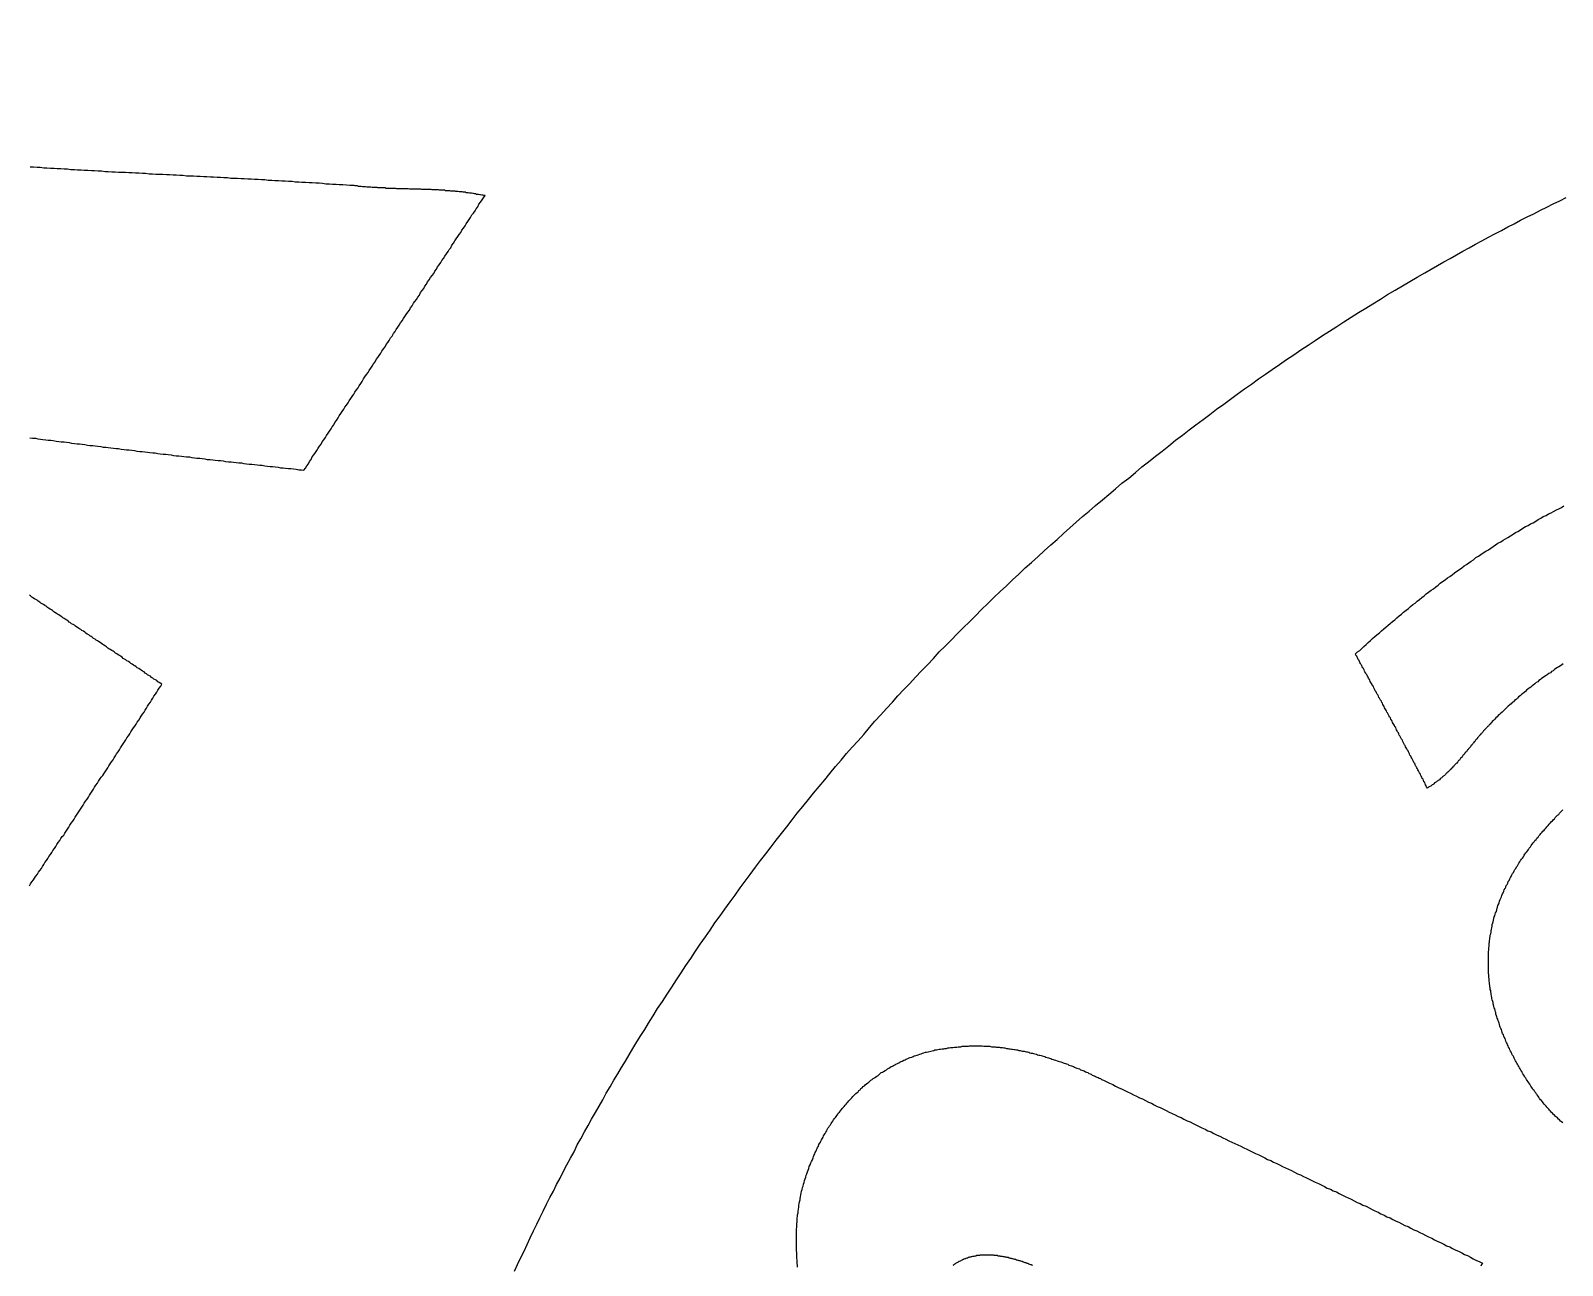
# Model space of a CAD drawing. Extents: x 0 to 712, y 0 to 505.
# Drawn here: x 165.44 to 182.21, y 450.17 to 463.68 of the extents above; entities that cross this region are included whole.
import ezdxf

# ---------------------------------------------------------------- set-up
doc = ezdxf.new("R2010")
doc.units = 0
doc.layers.add('GRAVIRANJE', color=3, linetype='CONTINUOUS')
doc.layers.add('IZREZ', color=7, linetype='CONTINUOUS')

msp = doc.modelspace()

# ---------------------------------------------------------------- linework, layer by layer
at = {"layer": 'GRAVIRANJE'}
for points in [[(165.427, 459.225), (165.458, 459.221), (165.488, 459.221), (165.515, 459.216), (165.545, 459.212), (165.571, 459.208), (165.602, 459.203), (165.628, 459.199), (165.658, 459.199), (165.684, 459.195), (165.715, 459.19), (165.745, 459.186), (165.772, 459.182), (165.802, 459.182), (165.828, 459.177), (165.859, 459.173), (165.885, 459.169), (165.915, 459.164), (165.946, 459.16), (165.972, 459.16), (166.002, 459.155), (166.029, 459.151), (166.059, 459.147), (166.085, 459.142), (166.116, 459.142), (166.142, 459.138), (166.172, 459.134), (166.203, 459.129), (166.229, 459.125), (166.259, 459.125), (166.286, 459.121), (166.316, 459.116), (166.342, 459.112), (166.373, 459.108), (166.399, 459.108), (166.429, 459.103), (166.46, 459.099), (166.486, 459.095), (166.516, 459.095), (166.543, 459.09), (166.573, 459.086), (166.599, 459.081), (166.63, 459.077), (166.656, 459.077), (166.686, 459.073), (166.717, 459.068), (166.743, 459.064), (166.773, 459.06), (166.8, 459.06), (166.83, 459.055), (166.856, 459.051), (166.887, 459.047), (166.917, 459.047), (166.943, 459.042), (166.974, 459.038), (167, 459.034), (167.03, 459.029), (167.057, 459.029), (167.087, 459.025), (167.113, 459.02), (167.144, 459.016), (167.174, 459.016), (167.2, 459.012), (167.231, 459.007), (167.257, 459.003), (167.287, 459.003), (167.314, 458.999), (167.344, 458.994), (167.37, 458.99), (167.401, 458.99), (167.431, 458.986), (167.457, 458.981), (167.488, 458.977), (167.514, 458.977), (167.544, 458.973), (167.571, 458.968), (167.601, 458.964), (167.632, 458.964), (167.658, 458.959), (167.688, 458.955), (167.714, 458.951), (167.745, 458.951), (167.771, 458.946), (167.801, 458.942), (167.828, 458.938), (167.858, 458.938), (167.889, 458.933), (167.915, 458.929), (167.945, 458.925), (167.971, 458.925), (168.002, 458.92), (168.028, 458.916), (168.058, 458.912), (168.085, 458.912), (168.115, 458.907), (168.146, 458.903), (168.172, 458.898), (168.202, 458.898), (168.228, 458.894), (168.259, 458.89), (168.285, 458.89), (168.315, 458.885), (168.342, 458.881), (168.372, 458.877), (168.403, 458.877), (168.429, 458.872), (168.446, 458.894), (168.459, 458.92), (168.477, 458.942), (168.49, 458.968), (168.507, 458.99), (168.52, 459.016), (168.538, 459.038), (168.555, 459.064), (168.568, 459.086), (168.586, 459.112), (168.599, 459.134), (168.616, 459.155), (168.629, 459.182), (168.646, 459.203), (168.664, 459.23), (168.677, 459.251), (168.694, 459.277), (168.707, 459.299), (168.725, 459.325), (168.738, 459.347), (168.755, 459.369), (168.768, 459.395), (168.786, 459.417), (168.803, 459.443), (168.816, 459.465), (168.834, 459.491), (168.847, 459.513), (168.864, 459.539), (168.877, 459.561), (168.895, 459.582), (168.912, 459.609), (168.925, 459.63), (168.943, 459.656), (168.956, 459.678), (168.973, 459.704), (168.986, 459.726), (169.004, 459.752), (169.021, 459.774), (169.034, 459.796), (169.052, 459.822), (169.065, 459.844), (169.082, 459.87), (169.095, 459.892), (169.113, 459.918), (169.13, 459.94), (169.143, 459.961), (169.161, 459.987), (169.174, 460.009), (169.191, 460.035), (169.208, 460.057), (169.221, 460.083), (169.239, 460.105), (169.252, 460.127), (169.269, 460.153), (169.282, 460.175), (169.3, 460.201), (169.317, 460.223), (169.33, 460.249), (169.348, 460.271), (169.361, 460.292), (169.378, 460.319), (169.396, 460.34), (169.409, 460.366), (169.426, 460.388), (169.439, 460.41), (169.457, 460.436), (169.47, 460.458), (169.487, 460.484), (169.505, 460.506), (169.518, 460.532), (169.535, 460.554), (169.548, 460.576), (169.566, 460.602), (169.583, 460.623), (169.596, 460.65), (169.614, 460.671), (169.627, 460.698), (169.644, 460.719), (169.661, 460.741), (169.675, 460.767), (169.692, 460.789), (169.705, 460.815), (169.722, 460.837), (169.74, 460.859), (169.753, 460.885), (169.77, 460.907), (169.783, 460.933), (169.801, 460.955), (169.814, 460.981), (169.831, 461.002), (169.849, 461.024), (169.862, 461.05), (169.879, 461.072), (169.892, 461.098), (169.91, 461.12), (169.927, 461.146), (169.94, 461.168), (169.958, 461.19), (169.971, 461.216), (169.988, 461.238), (170.006, 461.264), (170.019, 461.286), (170.036, 461.307), (170.049, 461.333), (170.067, 461.355), (170.08, 461.381), (170.097, 461.403), (170.114, 461.429), (170.128, 461.451), (170.145, 461.473), (170.158, 461.499), (170.175, 461.521), (170.193, 461.547), (170.206, 461.569), (170.223, 461.595), (170.236, 461.617), (170.254, 461.638), (170.267, 461.665), (170.284, 461.686), (170.302, 461.712), (170.315, 461.734), (170.332, 461.756), (170.345, 461.782), (170.363, 461.804), (170.38, 461.83), (170.393, 461.852), (170.411, 461.878), (170.398, 461.878), (170.389, 461.882), (170.376, 461.882), (170.363, 461.887), (170.354, 461.887), (170.341, 461.891), (170.332, 461.891), (170.319, 461.891), (170.306, 461.895), (170.297, 461.895), (170.284, 461.9), (170.276, 461.9), (170.263, 461.904), (170.254, 461.904), (170.241, 461.904), (170.228, 461.908), (170.219, 461.908), (170.206, 461.908), (170.197, 461.913), (170.184, 461.913), (170.171, 461.913), (170.162, 461.917), (170.149, 461.917), (170.141, 461.917), (170.128, 461.917), (170.114, 461.922), (170.106, 461.922), (170.093, 461.922), (170.084, 461.926), (170.071, 461.926), (170.058, 461.926), (170.049, 461.926), (170.036, 461.926), (170.027, 461.93), (170.014, 461.93), (170.001, 461.93), (169.992, 461.93), (169.979, 461.93), (169.971, 461.935), (169.958, 461.935), (169.945, 461.935), (169.936, 461.935), (169.923, 461.935), (169.914, 461.935), (169.901, 461.939), (169.888, 461.939), (169.879, 461.939), (169.866, 461.939), (169.857, 461.939), (169.844, 461.939), (169.831, 461.939), (169.823, 461.943), (169.81, 461.943), (169.801, 461.943), (169.788, 461.943), (169.775, 461.943), (169.766, 461.943), (169.753, 461.943), (169.74, 461.943), (169.731, 461.943), (169.718, 461.943), (169.709, 461.948), (169.696, 461.948), (169.683, 461.948), (169.675, 461.948), (169.661, 461.948), (169.653, 461.948), (169.64, 461.948), (169.627, 461.948), (169.618, 461.948), (169.605, 461.948), (169.592, 461.948), (169.583, 461.948), (169.57, 461.952), (169.561, 461.952), (169.548, 461.952), (169.535, 461.952), (169.526, 461.952), (169.513, 461.952), (169.505, 461.952), (169.492, 461.952), (169.478, 461.952), (169.47, 461.952), (169.457, 461.952), (169.444, 461.952), (169.435, 461.956), (169.422, 461.956), (169.413, 461.956), (169.4, 461.956), (169.387, 461.956), (169.378, 461.956), (169.365, 461.956), (169.352, 461.956), (169.343, 461.956), (169.33, 461.956), (169.322, 461.961), (169.309, 461.961), (169.296, 461.961), (169.287, 461.961), (169.274, 461.961), (169.265, 461.961), (169.252, 461.961), (169.239, 461.961), (169.23, 461.965), (169.217, 461.965), (169.204, 461.965), (169.195, 461.965), (169.182, 461.965), (169.174, 461.965), (169.161, 461.969), (169.147, 461.969), (169.139, 461.969), (169.126, 461.969), (169.117, 461.969), (169.104, 461.974), (169.091, 461.974), (169.082, 461.974), (169.069, 461.974), (169.056, 461.978), (169.047, 461.978), (169.034, 461.978), (169.025, 461.978), (169.012, 461.983), (168.999, 461.983), (168.991, 461.983), (168.978, 461.987), (168.969, 461.987), (168.93, 461.987), (168.895, 461.991), (168.856, 461.996), (168.816, 461.996), (168.782, 462), (168.742, 462), (168.707, 462.004), (168.668, 462.004), (168.633, 462.009), (168.594, 462.013), (168.559, 462.013), (168.52, 462.017), (168.485, 462.017), (168.446, 462.022), (168.407, 462.022), (168.372, 462.026), (168.333, 462.026), (168.298, 462.03), (168.259, 462.03), (168.224, 462.035), (168.185, 462.035), (168.15, 462.039), (168.111, 462.039), (168.076, 462.044), (168.037, 462.044), (168.002, 462.048), (167.963, 462.048), (167.923, 462.052), (167.889, 462.052), (167.849, 462.057), (167.814, 462.057), (167.775, 462.061), (167.74, 462.061), (167.701, 462.065), (167.666, 462.065), (167.627, 462.065), (167.592, 462.07), (167.553, 462.07), (167.514, 462.074), (167.479, 462.074), (167.44, 462.078), (167.405, 462.078), (167.366, 462.083), (167.331, 462.083), (167.292, 462.087), (167.257, 462.087), (167.218, 462.091), (167.179, 462.091), (167.144, 462.091), (167.104, 462.096), (167.07, 462.096), (167.03, 462.1), (166.996, 462.1), (166.956, 462.105), (166.922, 462.105), (166.882, 462.109), (166.847, 462.109), (166.808, 462.109), (166.769, 462.113), (166.734, 462.113), (166.695, 462.118), (166.66, 462.118), (166.621, 462.122), (166.586, 462.122), (166.547, 462.126), (166.512, 462.126), (166.473, 462.131), (166.438, 462.131), (166.399, 462.131), (166.36, 462.135), (166.325, 462.135), (166.286, 462.139), (166.251, 462.139), (166.211, 462.144), (166.177, 462.144), (166.137, 462.148), (166.103, 462.148), (166.063, 462.152), (166.024, 462.152), (165.989, 462.157), (165.95, 462.157), (165.915, 462.161), (165.876, 462.161), (165.841, 462.165), (165.802, 462.165), (165.767, 462.17), (165.728, 462.17), (165.693, 462.174), (165.654, 462.174), (165.615, 462.179), (165.58, 462.179), (165.541, 462.183), (165.506, 462.183), (165.467, 462.187), (165.432, 462.187)], [(170.733, 450.104), (170.768, 450.178), (170.803, 450.252), (170.838, 450.322), (170.872, 450.396), (170.907, 450.47), (170.942, 450.544), (170.977, 450.618), (171.012, 450.687), (171.047, 450.761), (171.086, 450.836), (171.121, 450.91), (171.16, 450.979), (171.195, 451.053), (171.234, 451.123), (171.269, 451.197), (171.308, 451.267), (171.347, 451.341), (171.386, 451.411), (171.421, 451.485), (171.46, 451.554), (171.5, 451.628), (171.539, 451.698), (171.578, 451.768), (171.622, 451.842), (171.661, 451.911), (171.7, 451.981), (171.739, 452.051), (171.783, 452.121), (171.822, 452.195), (171.866, 452.264), (171.905, 452.334), (171.948, 452.404), (171.988, 452.473), (172.031, 452.543), (172.075, 452.613), (172.118, 452.682), (172.162, 452.748), (172.201, 452.818), (172.253, 452.9), (172.301, 452.979), (172.353, 453.057), (172.406, 453.136), (172.458, 453.214), (172.506, 453.292), (172.558, 453.371), (172.61, 453.449), (172.663, 453.528), (172.715, 453.606), (172.767, 453.684), (172.824, 453.763), (172.876, 453.837), (172.928, 453.915), (172.985, 453.994), (173.037, 454.068), (173.094, 454.146), (173.151, 454.22), (173.203, 454.299), (173.259, 454.373), (173.316, 454.447), (173.373, 454.525), (173.429, 454.599), (173.486, 454.673), (173.543, 454.747), (173.599, 454.821), (173.656, 454.895), (173.717, 454.969), (173.774, 455.043), (173.83, 455.117), (173.891, 455.192), (173.952, 455.266), (174.009, 455.335), (174.07, 455.409), (174.131, 455.483), (174.187, 455.553), (174.248, 455.627), (174.309, 455.697), (174.37, 455.771), (174.431, 455.841), (174.497, 455.91), (174.558, 455.98), (174.619, 456.054), (174.68, 456.124), (174.745, 456.193), (174.806, 456.263), (174.871, 456.333), (174.932, 456.403), (174.998, 456.472), (175.063, 456.538), (175.124, 456.607), (175.189, 456.677), (175.255, 456.742), (175.32, 456.812), (175.385, 456.882), (175.451, 456.947), (175.516, 457.012), (175.581, 457.082), (175.647, 457.147), (175.716, 457.213), (175.782, 457.278), (175.847, 457.348), (175.917, 457.413), (175.982, 457.478), (176.052, 457.544), (176.121, 457.605), (176.187, 457.67), (176.256, 457.735), (176.326, 457.801), (176.396, 457.862), (176.466, 457.927), (176.535, 457.988), (176.605, 458.053), (176.675, 458.114), (176.744, 458.18), (176.814, 458.241), (176.884, 458.302), (176.953, 458.363), (177.027, 458.424), (177.097, 458.485), (177.171, 458.546), (177.241, 458.607), (177.315, 458.668), (177.385, 458.729), (177.459, 458.785), (177.533, 458.846), (177.602, 458.907), (177.676, 458.964), (177.751, 459.025), (177.825, 459.081), (177.899, 459.138), (177.973, 459.199), (178.047, 459.256), (178.121, 459.312), (178.195, 459.369), (178.273, 459.426), (178.347, 459.482), (178.421, 459.539), (178.5, 459.595), (178.574, 459.648), (178.648, 459.704), (178.726, 459.761), (178.805, 459.813), (178.879, 459.87), (178.957, 459.922), (179.031, 459.974), (179.11, 460.027), (179.188, 460.083), (179.266, 460.136), (179.345, 460.188), (179.423, 460.24), (179.502, 460.292), (179.58, 460.345), (179.658, 460.393), (179.737, 460.445), (179.815, 460.497), (179.894, 460.545), (179.976, 460.597), (180.055, 460.645), (180.133, 460.693), (180.216, 460.745), (180.294, 460.793), (180.377, 460.841), (180.456, 460.889), (180.538, 460.937), (180.617, 460.985), (180.7, 461.033), (180.769, 461.072), (180.839, 461.111), (180.909, 461.151), (180.978, 461.19), (181.048, 461.229), (181.118, 461.268), (181.187, 461.307), (181.257, 461.347), (181.327, 461.381), (181.397, 461.421), (181.466, 461.46), (181.54, 461.495), (181.61, 461.534), (181.68, 461.569), (181.749, 461.608), (181.823, 461.643), (181.893, 461.678), (181.967, 461.717), (182.037, 461.752), (182.107, 461.787), (182.181, 461.821), (182.25, 461.856)], [(182.215, 456.751), (182.202, 456.742), (182.185, 456.729), (182.168, 456.72), (182.154, 456.712), (182.137, 456.699), (182.12, 456.69), (182.107, 456.677), (182.089, 456.668), (182.076, 456.655), (182.059, 456.646), (182.041, 456.633), (182.028, 456.625), (182.011, 456.612), (181.998, 456.603), (181.98, 456.59), (181.967, 456.581), (181.95, 456.568), (181.937, 456.555), (181.919, 456.546), (181.906, 456.533), (181.889, 456.52), (181.876, 456.511), (181.863, 456.498), (181.845, 456.485), (181.832, 456.477), (181.815, 456.463), (181.802, 456.45), (181.789, 456.437), (181.771, 456.424), (181.758, 456.416), (181.745, 456.403), (181.728, 456.389), (181.714, 456.376), (181.701, 456.363), (181.684, 456.35), (181.671, 456.337), (181.658, 456.328), (181.645, 456.315), (181.632, 456.302), (181.614, 456.289), (181.601, 456.276), (181.588, 456.263), (181.575, 456.25), (181.562, 456.237), (181.549, 456.224), (181.532, 456.211), (181.518, 456.198), (181.505, 456.185), (181.492, 456.172), (181.479, 456.159), (181.466, 456.145), (181.453, 456.132), (181.44, 456.119), (181.436, 456.111), (181.427, 456.106), (181.423, 456.102), (181.418, 456.093), (181.41, 456.089), (181.405, 456.085), (181.401, 456.076), (181.397, 456.071), (181.388, 456.067), (181.383, 456.058), (181.379, 456.054), (181.375, 456.05), (181.366, 456.041), (181.362, 456.037), (181.357, 456.032), (181.353, 456.024), (181.344, 456.019), (181.34, 456.01), (181.336, 456.006), (181.331, 456.002), (181.327, 455.993), (181.318, 455.989), (181.314, 455.984), (181.309, 455.976), (181.305, 455.971), (181.296, 455.963), (181.292, 455.958), (181.288, 455.954), (181.283, 455.945), (181.279, 455.941), (181.275, 455.932), (181.266, 455.928), (181.261, 455.919), (181.257, 455.915), (181.253, 455.91), (181.248, 455.902), (181.24, 455.897), (181.235, 455.888), (181.231, 455.884), (181.227, 455.875), (181.222, 455.871), (181.218, 455.867), (181.209, 455.858), (181.205, 455.854), (181.2, 455.845), (181.196, 455.841), (181.192, 455.832), (181.187, 455.828), (181.179, 455.823), (181.174, 455.814), (181.17, 455.81), (181.166, 455.801), (181.161, 455.797), (181.157, 455.788), (181.148, 455.784), (181.144, 455.78), (181.14, 455.771), (181.135, 455.767), (181.131, 455.758), (181.122, 455.753), (181.118, 455.749), (181.113, 455.74), (181.109, 455.736), (181.105, 455.727), (181.096, 455.723), (181.092, 455.719), (181.087, 455.71), (181.083, 455.706), (181.079, 455.697), (181.07, 455.692), (181.065, 455.688), (181.061, 455.679), (181.057, 455.675), (181.052, 455.666), (181.044, 455.662), (181.039, 455.658), (181.035, 455.649), (181.031, 455.645), (181.022, 455.64), (181.018, 455.631), (181.013, 455.627), (181.009, 455.623), (181, 455.614), (180.996, 455.61), (180.991, 455.605), (180.987, 455.597), (180.978, 455.592), (180.974, 455.588), (180.97, 455.584), (180.961, 455.575), (180.957, 455.571), (180.952, 455.566), (180.943, 455.557), (180.939, 455.553), (180.935, 455.549), (180.926, 455.544), (180.922, 455.536), (180.917, 455.531), (180.909, 455.527), (180.904, 455.523), (180.9, 455.518), (180.891, 455.51), (180.887, 455.505), (180.878, 455.501), (180.874, 455.496), (180.869, 455.492), (180.861, 455.483), (180.856, 455.479), (180.848, 455.475), (180.843, 455.47), (180.835, 455.466), (180.83, 455.462), (180.822, 455.457), (180.817, 455.453), (180.808, 455.449), (180.804, 455.44), (180.795, 455.435), (180.791, 455.431), (180.782, 455.427), (180.778, 455.422), (180.769, 455.418), (180.765, 455.414), (180.756, 455.409), (180.747, 455.405), (180.743, 455.401), (180.734, 455.396), (180.73, 455.392), (180.721, 455.405), (180.717, 455.418), (180.708, 455.427), (180.704, 455.44), (180.7, 455.453), (180.691, 455.462), (180.686, 455.475), (180.682, 455.488), (180.673, 455.496), (180.669, 455.51), (180.66, 455.523), (180.656, 455.531), (180.652, 455.544), (180.643, 455.557), (180.639, 455.566), (180.63, 455.579), (180.625, 455.592), (180.621, 455.601), (180.612, 455.614), (180.608, 455.627), (180.599, 455.636), (180.595, 455.649), (180.591, 455.662), (180.582, 455.671), (180.578, 455.684), (180.569, 455.697), (180.565, 455.706), (180.56, 455.719), (180.551, 455.732), (180.547, 455.74), (180.538, 455.753), (180.534, 455.767), (180.53, 455.775), (180.521, 455.788), (180.517, 455.801), (180.508, 455.81), (180.504, 455.823), (180.495, 455.832), (180.49, 455.845), (180.486, 455.858), (180.477, 455.867), (180.473, 455.88), (180.464, 455.893), (180.46, 455.902), (180.456, 455.915), (180.447, 455.928), (180.443, 455.936), (180.434, 455.949), (180.429, 455.963), (180.421, 455.971), (180.416, 455.984), (180.412, 455.997), (180.403, 456.006), (180.399, 456.019), (180.39, 456.028), (180.386, 456.041), (180.382, 456.054), (180.373, 456.063), (180.368, 456.076), (180.36, 456.089), (180.355, 456.098), (180.347, 456.111), (180.342, 456.124), (180.338, 456.132), (180.329, 456.145), (180.325, 456.159), (180.316, 456.167), (180.312, 456.18), (180.303, 456.193), (180.299, 456.202), (180.294, 456.215), (180.286, 456.224), (180.281, 456.237), (180.273, 456.25), (180.268, 456.259), (180.26, 456.272), (180.255, 456.285), (180.247, 456.294), (180.242, 456.307), (180.238, 456.32), (180.229, 456.328), (180.225, 456.342), (180.216, 456.355), (180.212, 456.363), (180.203, 456.376), (180.199, 456.385), (180.194, 456.398), (180.186, 456.411), (180.181, 456.42), (180.172, 456.433), (180.168, 456.446), (180.159, 456.455), (180.155, 456.468), (180.146, 456.481), (180.142, 456.49), (180.138, 456.503), (180.129, 456.511), (180.125, 456.524), (180.116, 456.538), (180.111, 456.546), (180.103, 456.559), (180.098, 456.572), (180.094, 456.581), (180.085, 456.594), (180.081, 456.607), (180.072, 456.616), (180.068, 456.629), (180.059, 456.638), (180.055, 456.651), (180.046, 456.664), (180.042, 456.673), (180.037, 456.686), (180.029, 456.699), (180.024, 456.707), (180.016, 456.72), (180.011, 456.734), (180.003, 456.742), (179.998, 456.755), (179.99, 456.768), (179.985, 456.777), (179.981, 456.79), (179.972, 456.799), (179.968, 456.812), (179.959, 456.825), (179.955, 456.834), (179.946, 456.847), (179.942, 456.86), (179.963, 456.882), (179.99, 456.899), (180.011, 456.921), (180.033, 456.943), (180.059, 456.964), (180.081, 456.986), (180.107, 457.008), (180.129, 457.03), (180.155, 457.052), (180.177, 457.069), (180.203, 457.091), (180.225, 457.113), (180.251, 457.134), (180.273, 457.152), (180.299, 457.174), (180.321, 457.195), (180.347, 457.217), (180.373, 457.234), (180.395, 457.256), (180.421, 457.278), (180.447, 457.295), (180.469, 457.317), (180.495, 457.339), (180.521, 457.356), (180.543, 457.378), (180.569, 457.4), (180.595, 457.417), (180.617, 457.439), (180.643, 457.457), (180.669, 457.478), (180.695, 457.496), (180.717, 457.518), (180.743, 457.535), (180.769, 457.557), (180.795, 457.574), (180.822, 457.596), (180.848, 457.613), (180.869, 457.635), (180.896, 457.653), (180.922, 457.67), (180.948, 457.692), (180.974, 457.709), (181, 457.727), (181.026, 457.749), (181.052, 457.766), (181.079, 457.783), (181.105, 457.801), (181.131, 457.823), (181.157, 457.84), (181.183, 457.857), (181.209, 457.875), (181.235, 457.892), (181.261, 457.914), (181.288, 457.931), (181.314, 457.949), (181.34, 457.966), (181.37, 457.984), (181.397, 458.001), (181.423, 458.019), (181.449, 458.036), (181.475, 458.053), (181.501, 458.071), (181.532, 458.088), (181.558, 458.106), (181.584, 458.119), (181.61, 458.136), (181.64, 458.154), (181.667, 458.171), (181.693, 458.188), (181.719, 458.202), (181.749, 458.219), (181.775, 458.236), (181.802, 458.254), (181.832, 458.267), (181.858, 458.284), (181.889, 458.297), (181.915, 458.315), (181.941, 458.332), (181.971, 458.345), (181.998, 458.363), (182.028, 458.376), (182.054, 458.393), (182.085, 458.406), (182.111, 458.419), (182.141, 458.437), (182.168, 458.45), (182.198, 458.463), (182.224, 458.48)], [(165.423, 454.32), (165.436, 454.342), (165.449, 454.364), (165.467, 454.386), (165.48, 454.407), (165.493, 454.429), (165.51, 454.451), (165.523, 454.473), (165.536, 454.49), (165.554, 454.512), (165.567, 454.534), (165.58, 454.556), (165.593, 454.577), (165.61, 454.599), (165.623, 454.621), (165.636, 454.643), (165.654, 454.664), (165.667, 454.686), (165.68, 454.708), (165.697, 454.73), (165.711, 454.752), (165.724, 454.773), (165.737, 454.795), (165.754, 454.817), (165.767, 454.839), (165.78, 454.86), (165.798, 454.878), (165.811, 454.9), (165.824, 454.921), (165.841, 454.943), (165.854, 454.965), (165.867, 454.987), (165.88, 455.009), (165.898, 455.03), (165.911, 455.052), (165.924, 455.074), (165.937, 455.096), (165.954, 455.117), (165.968, 455.139), (165.981, 455.161), (165.998, 455.183), (166.011, 455.205), (166.024, 455.226), (166.037, 455.248), (166.055, 455.27), (166.068, 455.292), (166.081, 455.314), (166.094, 455.335), (166.111, 455.357), (166.124, 455.379), (166.137, 455.401), (166.151, 455.422), (166.168, 455.444), (166.181, 455.466), (166.194, 455.488), (166.207, 455.51), (166.225, 455.531), (166.238, 455.549), (166.251, 455.571), (166.268, 455.592), (166.281, 455.614), (166.294, 455.636), (166.307, 455.658), (166.32, 455.679), (166.338, 455.701), (166.351, 455.723), (166.364, 455.745), (166.377, 455.767), (166.394, 455.788), (166.408, 455.81), (166.421, 455.832), (166.434, 455.854), (166.451, 455.875), (166.464, 455.897), (166.477, 455.919), (166.49, 455.941), (166.508, 455.963), (166.521, 455.984), (166.534, 456.006), (166.547, 456.028), (166.564, 456.05), (166.577, 456.071), (166.59, 456.093), (166.604, 456.115), (166.621, 456.137), (166.634, 456.159), (166.647, 456.18), (166.66, 456.202), (166.678, 456.224), (166.691, 456.246), (166.704, 456.267), (166.717, 456.289), (166.73, 456.311), (166.747, 456.333), (166.76, 456.355), (166.773, 456.376), (166.786, 456.398), (166.804, 456.42), (166.817, 456.442), (166.83, 456.463), (166.843, 456.485), (166.861, 456.507), (166.874, 456.529), (166.861, 456.538), (166.843, 456.546), (166.83, 456.555), (166.817, 456.568), (166.804, 456.577), (166.786, 456.585), (166.773, 456.594), (166.76, 456.603), (166.747, 456.616), (166.73, 456.625), (166.717, 456.633), (166.704, 456.642), (166.691, 456.651), (166.678, 456.664), (166.66, 456.673), (166.647, 456.681), (166.634, 456.69), (166.621, 456.699), (166.604, 456.707), (166.59, 456.72), (166.577, 456.729), (166.564, 456.738), (166.547, 456.747), (166.534, 456.755), (166.521, 456.768), (166.508, 456.777), (166.49, 456.786), (166.477, 456.795), (166.464, 456.803), (166.451, 456.812), (166.438, 456.825), (166.421, 456.834), (166.408, 456.842), (166.394, 456.851), (166.381, 456.86), (166.364, 456.869), (166.351, 456.882), (166.338, 456.89), (166.325, 456.899), (166.307, 456.908), (166.294, 456.917), (166.281, 456.925), (166.268, 456.938), (166.255, 456.947), (166.238, 456.956), (166.225, 456.964), (166.211, 456.973), (166.198, 456.986), (166.181, 456.995), (166.168, 457.004), (166.155, 457.012), (166.142, 457.021), (166.124, 457.03), (166.111, 457.043), (166.098, 457.052), (166.085, 457.06), (166.072, 457.069), (166.055, 457.078), (166.042, 457.086), (166.029, 457.099), (166.015, 457.108), (165.998, 457.117), (165.985, 457.126), (165.972, 457.134), (165.959, 457.143), (165.941, 457.152), (165.928, 457.165), (165.915, 457.174), (165.902, 457.182), (165.885, 457.191), (165.872, 457.2), (165.859, 457.208), (165.846, 457.221), (165.833, 457.23), (165.815, 457.239), (165.802, 457.248), (165.789, 457.256), (165.776, 457.265), (165.758, 457.278), (165.745, 457.287), (165.732, 457.295), (165.719, 457.304), (165.702, 457.313), (165.689, 457.322), (165.676, 457.335), (165.663, 457.343), (165.65, 457.352), (165.632, 457.361), (165.619, 457.37), (165.606, 457.383), (165.593, 457.391), (165.576, 457.4), (165.562, 457.409), (165.549, 457.417), (165.536, 457.426), (165.519, 457.439), (165.506, 457.448), (165.493, 457.457), (165.48, 457.465), (165.462, 457.474), (165.449, 457.483), (165.436, 457.496), (165.423, 457.505)], [(182.211, 451.729), (182.198, 451.737), (182.185, 451.746), (182.176, 451.759), (182.163, 451.768), (182.154, 451.781), (182.141, 451.789), (182.133, 451.798), (182.12, 451.811), (182.111, 451.82), (182.098, 451.833), (182.089, 451.842), (182.076, 451.855), (182.067, 451.868), (182.059, 451.877), (182.046, 451.89), (182.037, 451.898), (182.028, 451.911), (182.015, 451.925), (182.006, 451.933), (181.998, 451.946), (181.989, 451.959), (181.98, 451.972), (181.967, 451.981), (181.958, 451.994), (181.95, 452.007), (181.941, 452.02), (181.932, 452.033), (181.924, 452.042), (181.915, 452.055), (181.906, 452.068), (181.897, 452.081), (181.889, 452.09), (181.88, 452.103), (181.871, 452.116), (181.863, 452.129), (181.854, 452.142), (181.85, 452.151), (181.841, 452.164), (181.832, 452.177), (181.823, 452.19), (181.815, 452.203), (181.806, 452.216), (181.797, 452.229), (181.793, 452.238), (181.784, 452.251), (181.775, 452.264), (181.767, 452.277), (181.762, 452.29), (181.754, 452.304), (181.745, 452.317), (181.736, 452.33), (181.732, 452.343), (181.723, 452.356), (181.714, 452.369), (181.71, 452.382), (181.701, 452.395), (181.693, 452.408), (181.688, 452.421), (181.68, 452.434), (181.675, 452.447), (181.667, 452.46), (181.658, 452.473), (181.654, 452.486), (181.645, 452.5), (181.64, 452.513), (181.632, 452.526), (181.627, 452.543), (181.619, 452.556), (181.614, 452.569), (181.606, 452.582), (181.601, 452.595), (181.597, 452.608), (181.588, 452.621), (181.584, 452.635), (181.579, 452.652), (181.571, 452.665), (181.566, 452.678), (181.562, 452.691), (181.553, 452.704), (181.549, 452.717), (181.545, 452.735), (181.54, 452.748), (181.532, 452.761), (181.527, 452.774), (181.523, 452.787), (181.518, 452.804), (181.514, 452.818), (181.51, 452.831), (181.505, 452.844), (181.501, 452.861), (181.492, 452.874), (181.488, 452.887), (181.484, 452.9), (181.479, 452.918), (181.479, 452.931), (181.475, 452.944), (181.471, 452.957), (181.466, 452.974), (181.462, 452.987), (181.457, 453), (181.453, 453.018), (181.449, 453.031), (181.449, 453.044), (181.444, 453.057), (181.44, 453.075), (181.436, 453.088), (181.436, 453.101), (181.431, 453.118), (181.427, 453.131), (181.427, 453.144), (181.423, 453.162), (181.423, 453.175), (181.418, 453.188), (181.418, 453.205), (181.414, 453.218), (181.414, 453.231), (181.41, 453.249), (181.41, 453.262), (181.405, 453.279), (181.405, 453.292), (181.405, 453.305), (181.401, 453.323), (181.401, 453.336), (181.401, 453.349), (181.397, 453.366), (181.397, 453.379), (181.397, 453.397), (181.397, 453.41), (181.397, 453.423), (181.397, 453.44), (181.397, 453.453), (181.397, 453.471), (181.397, 453.484), (181.397, 453.497), (181.397, 453.514), (181.397, 453.528), (181.397, 453.545), (181.397, 453.558), (181.397, 453.571), (181.397, 453.589), (181.397, 453.602), (181.401, 453.619), (181.401, 453.632), (181.401, 453.645), (181.405, 453.663), (181.405, 453.676), (181.405, 453.693), (181.41, 453.706), (181.41, 453.724), (181.414, 453.737), (181.414, 453.75), (181.418, 453.767), (181.418, 453.78), (181.423, 453.798), (181.427, 453.815), (181.427, 453.828), (181.431, 453.846), (181.436, 453.863), (181.44, 453.88), (181.44, 453.898), (181.444, 453.915), (181.449, 453.928), (181.453, 453.946), (181.457, 453.963), (181.462, 453.981), (181.466, 453.994), (181.471, 454.011), (181.475, 454.028), (181.484, 454.042), (181.488, 454.059), (181.492, 454.076), (181.497, 454.089), (181.501, 454.107), (181.51, 454.124), (181.514, 454.137), (181.518, 454.155), (181.527, 454.172), (181.532, 454.185), (181.54, 454.203), (181.545, 454.216), (181.553, 454.233), (181.558, 454.246), (181.566, 454.264), (181.571, 454.277), (181.579, 454.294), (181.588, 454.307), (181.593, 454.325), (181.601, 454.338), (181.61, 454.351), (181.614, 454.368), (181.623, 454.381), (181.632, 454.399), (181.64, 454.412), (181.645, 454.425), (181.654, 454.442), (181.662, 454.455), (181.671, 454.468), (181.68, 454.486), (181.688, 454.499), (181.697, 454.512), (181.706, 454.529), (181.714, 454.542), (181.723, 454.556), (181.732, 454.569), (181.741, 454.586), (181.749, 454.599), (181.758, 454.612), (181.771, 454.625), (181.78, 454.638), (181.789, 454.656), (181.797, 454.669), (181.806, 454.682), (181.819, 454.695), (181.828, 454.708), (181.836, 454.721), (181.845, 454.734), (181.858, 454.747), (181.867, 454.765), (181.876, 454.778), (181.889, 454.791), (181.897, 454.804), (181.906, 454.817), (181.919, 454.83), (181.928, 454.843), (181.941, 454.856), (181.95, 454.869), (181.963, 454.882), (181.971, 454.895), (181.985, 454.908), (181.993, 454.921), (182.006, 454.93), (182.015, 454.943), (182.028, 454.956), (182.037, 454.969), (182.05, 454.982), (182.063, 454.996), (182.072, 455.009), (182.085, 455.022), (182.098, 455.035), (182.107, 455.043), (182.12, 455.056), (182.128, 455.07), (182.141, 455.083), (182.154, 455.096), (182.168, 455.104), (182.176, 455.117), (182.189, 455.131), (182.202, 455.144), (182.211, 455.152)], [(173.834, 450.147), (173.834, 450.169), (173.83, 450.186), (173.83, 450.208), (173.83, 450.226), (173.826, 450.247), (173.826, 450.269), (173.826, 450.287), (173.826, 450.308), (173.821, 450.326), (173.821, 450.348), (173.821, 450.365), (173.821, 450.387), (173.821, 450.409), (173.821, 450.426), (173.821, 450.448), (173.821, 450.465), (173.821, 450.487), (173.821, 450.504), (173.821, 450.526), (173.821, 450.548), (173.821, 450.565), (173.826, 450.587), (173.826, 450.605), (173.826, 450.626), (173.83, 450.644), (173.83, 450.666), (173.83, 450.683), (173.834, 450.705), (173.834, 450.722), (173.839, 450.744), (173.839, 450.761), (173.843, 450.783), (173.848, 450.805), (173.848, 450.822), (173.852, 450.844), (173.856, 450.862), (173.861, 450.883), (173.861, 450.901), (173.865, 450.918), (173.869, 450.94), (173.874, 450.958), (173.878, 450.979), (173.882, 450.997), (173.887, 451.018), (173.895, 451.036), (173.9, 451.058), (173.904, 451.075), (173.909, 451.097), (173.917, 451.114), (173.922, 451.132), (173.926, 451.154), (173.935, 451.171), (173.943, 451.193), (173.948, 451.21), (173.956, 451.228), (173.961, 451.249), (173.97, 451.267), (173.978, 451.289), (173.987, 451.306), (173.996, 451.323), (174.004, 451.345), (174.009, 451.358), (174.013, 451.371), (174.022, 451.389), (174.026, 451.402), (174.035, 451.415), (174.039, 451.432), (174.048, 451.445), (174.052, 451.458), (174.061, 451.472), (174.065, 451.489), (174.074, 451.502), (174.083, 451.515), (174.087, 451.528), (174.096, 451.541), (174.105, 451.559), (174.113, 451.572), (174.118, 451.585), (174.126, 451.598), (174.135, 451.611), (174.144, 451.624), (174.152, 451.641), (174.157, 451.654), (174.166, 451.668), (174.174, 451.681), (174.183, 451.694), (174.192, 451.707), (174.2, 451.72), (174.209, 451.733), (174.218, 451.746), (174.227, 451.759), (174.235, 451.772), (174.248, 451.785), (174.257, 451.798), (174.266, 451.811), (174.274, 451.824), (174.283, 451.837), (174.292, 451.846), (174.305, 451.859), (174.314, 451.872), (174.322, 451.885), (174.335, 451.898), (174.344, 451.907), (174.353, 451.92), (174.366, 451.933), (174.375, 451.946), (174.383, 451.955), (174.396, 451.968), (174.405, 451.981), (174.418, 451.99), (174.427, 452.003), (174.44, 452.016), (174.449, 452.025), (174.462, 452.038), (174.47, 452.047), (174.484, 452.06), (174.497, 452.068), (174.505, 452.081), (174.518, 452.09), (174.527, 452.103), (174.54, 452.112), (174.553, 452.125), (174.566, 452.134), (174.575, 452.142), (174.588, 452.155), (174.601, 452.164), (174.614, 452.173), (174.623, 452.182), (174.636, 452.195), (174.649, 452.203), (174.662, 452.212), (174.675, 452.221), (174.688, 452.229), (174.701, 452.238), (174.714, 452.247), (174.727, 452.256), (174.736, 452.269), (174.749, 452.277), (174.762, 452.282), (174.775, 452.29), (174.793, 452.299), (174.806, 452.308), (174.819, 452.317), (174.832, 452.325), (174.845, 452.334), (174.858, 452.343), (174.871, 452.347), (174.884, 452.356), (174.897, 452.364), (174.91, 452.369), (174.928, 452.378), (174.941, 452.386), (174.954, 452.391), (174.967, 452.399), (174.98, 452.404), (174.998, 452.412), (175.011, 452.417), (175.024, 452.425), (175.041, 452.43), (175.054, 452.439), (175.067, 452.443), (175.085, 452.447), (175.098, 452.452), (175.111, 452.46), (175.128, 452.465), (175.141, 452.469), (175.154, 452.473), (175.172, 452.478), (175.185, 452.482), (175.202, 452.491), (175.215, 452.495), (175.233, 452.5), (175.246, 452.5), (175.263, 452.504), (175.276, 452.508), (175.294, 452.513), (175.307, 452.517), (175.324, 452.521), (175.337, 452.526), (175.355, 452.526), (175.368, 452.53), (175.385, 452.534), (175.398, 452.534), (175.416, 452.539), (175.433, 452.539), (175.446, 452.543), (175.464, 452.543), (175.477, 452.547), (175.494, 452.547), (175.507, 452.552), (175.52, 452.552), (175.533, 452.552), (175.551, 452.556), (175.564, 452.556), (175.577, 452.556), (175.59, 452.561), (175.607, 452.561), (175.62, 452.561), (175.634, 452.565), (175.647, 452.565), (175.66, 452.565), (175.677, 452.565), (175.69, 452.565), (175.703, 452.565), (175.716, 452.569), (175.729, 452.569), (175.747, 452.569), (175.76, 452.569), (175.773, 452.569), (175.786, 452.569), (175.803, 452.569), (175.816, 452.569), (175.83, 452.569), (175.843, 452.569), (175.856, 452.569), (175.873, 452.565), (175.886, 452.565), (175.899, 452.565), (175.912, 452.565), (175.925, 452.565), (175.938, 452.565), (175.956, 452.561), (175.969, 452.561), (175.982, 452.561), (175.995, 452.561), (176.008, 452.556), (176.026, 452.556), (176.039, 452.556), (176.052, 452.552), (176.065, 452.552), (176.078, 452.552), (176.091, 452.547), (176.104, 452.547), (176.121, 452.543), (176.134, 452.543), (176.148, 452.539), (176.161, 452.539), (176.174, 452.534), (176.187, 452.534), (176.204, 452.53), (176.217, 452.53), (176.23, 452.526), (176.243, 452.526), (176.256, 452.521), (176.269, 452.521), (176.283, 452.517), (176.296, 452.513), (176.313, 452.513), (176.326, 452.508), (176.339, 452.504), (176.352, 452.504), (176.365, 452.5), (176.378, 452.495), (176.391, 452.491), (176.405, 452.491), (176.418, 452.486), (176.431, 452.482), (176.448, 452.478), (176.461, 452.473), (176.474, 452.469), (176.487, 452.469), (176.5, 452.465), (176.513, 452.46), (176.526, 452.456), (176.54, 452.452), (176.553, 452.447), (176.566, 452.443), (176.579, 452.439), (176.592, 452.434), (176.605, 452.43), (176.618, 452.425), (176.631, 452.421), (176.644, 452.417), (176.657, 452.412), (176.675, 452.408), (176.688, 452.404), (176.701, 452.399), (176.714, 452.395), (176.727, 452.391), (176.74, 452.386), (176.753, 452.382), (176.766, 452.378), (176.779, 452.373), (176.792, 452.369), (176.805, 452.36), (176.818, 452.356), (176.831, 452.351), (176.844, 452.347), (176.853, 452.343), (176.866, 452.338), (176.879, 452.33), (176.892, 452.325), (176.905, 452.321), (176.919, 452.317), (176.932, 452.308), (176.945, 452.304), (176.958, 452.299), (176.971, 452.295), (176.984, 452.286), (176.997, 452.282), (177.01, 452.277), (177.023, 452.269), (177.036, 452.264), (177.049, 452.26), (177.058, 452.251), (177.071, 452.247), (177.084, 452.243), (177.097, 452.234), (177.11, 452.229), (177.123, 452.225), (177.136, 452.216), (177.149, 452.212), (177.162, 452.203), (177.171, 452.199), (177.184, 452.195), (177.219, 452.177), (177.25, 452.16), (177.284, 452.147), (177.315, 452.129), (177.35, 452.112), (177.38, 452.099), (177.415, 452.081), (177.446, 452.068), (177.48, 452.051), (177.511, 452.033), (177.546, 452.02), (177.576, 452.003), (177.611, 451.99), (177.642, 451.972), (177.676, 451.955), (177.707, 451.942), (177.737, 451.925), (177.772, 451.907), (177.803, 451.894), (177.838, 451.877), (177.868, 451.864), (177.903, 451.846), (177.933, 451.829), (177.968, 451.816), (177.999, 451.798), (178.034, 451.785), (178.064, 451.768), (178.099, 451.75), (178.13, 451.737), (178.164, 451.72), (178.195, 451.707), (178.23, 451.689), (178.26, 451.672), (178.295, 451.659), (178.326, 451.641), (178.36, 451.628), (178.391, 451.611), (178.426, 451.593), (178.456, 451.58), (178.491, 451.563), (178.522, 451.55), (178.556, 451.532), (178.587, 451.515), (178.622, 451.502), (178.652, 451.485), (178.687, 451.472), (178.718, 451.454), (178.752, 451.441), (178.783, 451.424), (178.818, 451.406), (178.848, 451.393), (178.883, 451.376), (178.914, 451.363), (178.948, 451.345), (178.979, 451.328), (179.014, 451.315), (179.044, 451.297), (179.079, 451.284), (179.11, 451.267), (179.144, 451.249), (179.175, 451.236), (179.21, 451.219), (179.24, 451.206), (179.275, 451.188), (179.306, 451.171), (179.34, 451.158), (179.371, 451.14), (179.406, 451.127), (179.436, 451.11), (179.471, 451.093), (179.502, 451.079), (179.536, 451.062), (179.567, 451.049), (179.602, 451.032), (179.632, 451.014), (179.667, 451.001), (179.698, 450.984), (179.733, 450.971), (179.763, 450.953), (179.798, 450.936), (179.828, 450.923), (179.863, 450.905), (179.894, 450.892), (179.929, 450.875), (179.959, 450.857), (179.994, 450.844), (180.024, 450.827), (180.059, 450.814), (180.09, 450.796), (180.125, 450.779), (180.155, 450.766), (180.19, 450.748), (180.22, 450.731), (180.255, 450.718), (180.286, 450.7), (180.321, 450.687), (180.351, 450.67), (180.386, 450.653), (180.416, 450.64), (180.451, 450.622), (180.482, 450.605), (180.517, 450.592), (180.547, 450.574), (180.582, 450.557), (180.612, 450.544), (180.647, 450.526), (180.678, 450.513), (180.713, 450.496), (180.743, 450.478), (180.778, 450.465), (180.808, 450.448), (180.843, 450.43), (180.874, 450.417), (180.909, 450.4), (180.939, 450.383), (180.974, 450.369), (181.004, 450.352), (181.039, 450.335), (181.07, 450.322), (181.105, 450.304), (181.135, 450.287), (181.17, 450.274), (181.2, 450.256), (181.231, 450.239), (181.266, 450.221), (181.296, 450.208), (181.331, 450.191), (181.322, 450.178), (181.314, 450.16)], [(176.409, 450.165), (176.4, 450.169), (176.396, 450.173), (176.387, 450.173), (176.378, 450.178), (176.37, 450.182), (176.365, 450.182), (176.357, 450.186), (176.348, 450.186), (176.339, 450.191), (176.335, 450.195), (176.326, 450.195), (176.317, 450.2), (176.309, 450.204), (176.3, 450.204), (176.296, 450.208), (176.287, 450.208), (176.278, 450.213), (176.269, 450.217), (176.261, 450.217), (176.252, 450.221), (176.248, 450.221), (176.239, 450.226), (176.23, 450.226), (176.222, 450.23), (176.213, 450.23), (176.204, 450.234), (176.2, 450.234), (176.191, 450.239), (176.182, 450.239), (176.174, 450.243), (176.165, 450.243), (176.156, 450.247), (176.148, 450.247), (176.143, 450.252), (176.134, 450.252), (176.126, 450.252), (176.117, 450.256), (176.108, 450.256), (176.1, 450.261), (176.091, 450.261), (176.087, 450.261), (176.078, 450.265), (176.069, 450.265), (176.06, 450.265), (176.052, 450.269), (176.043, 450.269), (176.034, 450.269), (176.026, 450.269), (176.021, 450.274), (176.012, 450.274), (176.004, 450.274), (175.995, 450.274), (175.986, 450.274), (175.978, 450.278), (175.969, 450.278), (175.965, 450.278), (175.956, 450.278), (175.947, 450.278), (175.938, 450.278), (175.93, 450.278), (175.921, 450.278), (175.912, 450.278), (175.908, 450.278), (175.899, 450.278), (175.891, 450.278), (175.882, 450.278), (175.873, 450.278), (175.864, 450.278), (175.856, 450.278), (175.851, 450.278), (175.843, 450.278), (175.834, 450.278), (175.825, 450.274), (175.816, 450.274), (175.812, 450.274), (175.803, 450.274), (175.795, 450.274), (175.786, 450.269), (175.777, 450.269), (175.773, 450.269), (175.764, 450.265), (175.755, 450.265), (175.747, 450.265), (175.738, 450.261), (175.734, 450.261), (175.725, 450.256), (175.716, 450.256), (175.708, 450.252), (175.703, 450.252), (175.695, 450.247), (175.686, 450.247), (175.677, 450.243), (175.673, 450.239), (175.664, 450.239), (175.655, 450.234), (175.651, 450.23), (175.642, 450.23), (175.634, 450.226), (175.625, 450.221), (175.62, 450.217), (175.612, 450.213), (175.603, 450.208), (175.599, 450.208), (175.59, 450.204), (175.586, 450.2), (175.577, 450.195), (175.568, 450.191), (175.564, 450.186), (175.555, 450.182), (175.546, 450.173), (175.542, 450.169), (175.533, 450.165)]]:
    msp.add_lwpolyline(points, dxfattribs=at)
at = {"layer": 'IZREZ'}
msp.add_open_spline([(354.524, 83.816), (356.554, 83.899), (358.583, 83.983), (360.613, 84.066), (360.613, 87.417), (360.613, 90.767), (360.613, 94.117), (358.583, 94.201), (356.554, 94.284), (354.524, 94.368), (354.524, 100.326), (354.524, 106.284), (354.524, 112.241), (354.524, 112.385), (354.524, 112.529), (354.524, 112.673), (352.184, 112.673), (349.845, 112.673), (347.505, 112.673), (347.505, 112.23), (347.505, 111.786), (347.505, 111.342), (346.772, 111.342), (346.039, 111.342), (345.305, 111.342), (345.305, 111.809), (345.305, 112.275), (345.305, 112.742), (344.824, 112.742), (344.343, 112.742), (343.862, 112.742), (343.862, 113.667), (343.862, 114.591), (343.862, 115.516), (344.343, 115.516), (344.824, 115.516), (345.305, 115.516), (345.305, 115.983), (345.305, 116.45), (345.305, 116.916), (346.039, 116.916), (346.772, 116.916), (347.505, 116.916), (347.505, 116.45), (347.505, 115.983), (347.505, 115.516), (349.845, 115.516), (352.184, 115.516), (354.524, 115.516), (354.524, 115.683), (354.524, 115.85), (354.524, 116.017), (354.524, 121.947), (354.524, 127.877), (354.524, 133.807), (356.554, 133.891), (358.583, 133.974), (360.613, 134.057), (360.613, 137.411), (360.613, 140.764), (360.613, 144.118), (358.583, 144.201), (356.554, 144.285), (354.524, 144.368), (354.524, 168.091), (354.524, 191.814), (354.524, 215.538), (356.554, 215.621), (358.583, 215.704), (360.613, 215.788), (360.613, 219.133), (360.613, 222.479), (360.613, 225.824), (358.583, 225.908), (356.554, 225.991), (354.524, 226.074), (354.524, 232.013), (354.524, 237.951), (354.524, 243.89), (354.524, 244.056), (354.524, 244.223), (354.524, 244.389), (352.184, 244.389), (349.845, 244.389), (347.505, 244.389), (347.505, 243.923), (347.505, 243.456), (347.505, 242.99), (346.772, 242.99), (346.039, 242.99), (345.305, 242.99), (345.305, 243.456), (345.305, 243.923), (345.305, 244.389), (344.824, 244.389), (344.343, 244.389), (343.862, 244.389), (343.862, 245.345), (343.862, 246.3), (343.862, 247.255), (344.343, 247.255), (344.824, 247.255), (345.305, 247.255), (345.305, 247.722), (345.305, 248.188), (345.305, 248.655), (346.039, 248.655), (346.772, 248.655), (347.505, 248.655), (347.505, 248.188), (347.505, 247.722), (347.505, 247.255), (349.845, 247.255), (352.184, 247.255), (354.524, 247.255), (354.524, 247.422), (354.524, 247.589), (354.524, 247.756), (354.524, 253.685), (354.524, 259.614), (354.524, 265.544), (356.554, 265.627), (358.583, 265.71), (360.613, 265.794), (360.613, 269.143), (360.613, 272.491), (360.613, 275.84), (358.583, 275.924), (356.554, 276.007), (354.524, 276.091), (354.524, 300.63), (354.524, 325.169), (354.524, 349.709), (356.554, 349.792), (358.583, 349.876), (360.613, 349.959), (360.613, 353.32), (360.613, 356.682), (360.613, 360.043), (358.583, 360.126), (356.554, 360.21), (354.524, 360.293), (354.524, 366.214), (354.524, 372.135), (354.524, 378.057), (354.524, 378.223), (354.524, 378.389), (354.524, 378.556), (352.184, 378.556), (349.845, 378.556), (347.505, 378.556), (347.505, 378.089), (347.505, 377.623), (347.505, 377.156), (346.772, 377.156), (346.039, 377.156), (345.305, 377.156), (345.305, 377.623), (345.305, 378.089), (345.305, 378.556), (344.824, 378.556), (344.343, 378.556), (343.862, 378.556), (343.862, 379.51), (343.862, 380.464), (343.862, 381.419), (344.343, 381.419), (344.824, 381.419), (345.305, 381.419), (345.305, 381.885), (345.305, 382.352), (345.305, 382.819), (346.039, 382.819), (346.772, 382.819), (347.505, 382.819), (347.505, 382.352), (347.505, 381.885), (347.505, 381.419), (349.845, 381.419), (352.184, 381.419), (354.524, 381.419), (354.524, 381.585), (354.524, 381.752), (354.524, 381.919), (354.524, 387.854), (354.524, 393.789), (354.524, 399.725), (356.554, 399.808), (358.583, 399.891), (360.613, 399.975), (360.613, 403.32), (360.613, 406.666), (360.613, 410.012), (358.583, 410.095), (356.554, 410.178), (354.524, 410.262), (354.524, 437.628), (354.524, 464.995), (354.524, 492.362), (346.903, 492.362), (339.282, 492.362), (331.661, 492.362), (329.716, 492.362), (327.1, 493.578), (325.849, 495.065), (324.561, 496.596), (323.273, 498.128), (321.986, 499.659), (320.735, 501.145), (318.119, 502.362), (316.173, 502.362), (232.924, 502.362), (149.674, 502.362), (66.425, 502.362), (64.479, 502.362), (61.864, 501.145), (60.613, 499.659), (59.325, 498.128), (58.038, 496.596), (56.75, 495.065), (55.498, 493.578), (52.882, 492.362), (50.937, 492.362), (43.371, 492.362), (35.804, 492.362), (28.238, 492.362), (28.238, 469.028), (28.238, 445.695), (28.238, 422.362), (28.238, 418.328), (28.238, 414.295), (28.238, 410.262), (26.208, 410.178), (24.178, 410.095), (22.148, 410.012), (22.148, 406.666), (22.148, 403.32), (22.148, 399.975), (24.178, 399.891), (26.208, 399.808), (28.238, 399.725), (28.238, 393.789), (28.238, 387.854), (28.238, 381.919), (28.238, 381.752), (28.238, 381.585), (28.238, 381.419), (30.577, 381.419), (32.916, 381.419), (35.256, 381.419), (35.256, 381.885), (35.256, 382.352), (35.256, 382.819), (35.989, 382.819), (36.723, 382.819), (37.456, 382.819), (37.456, 382.352), (37.456, 381.885), (37.456, 381.419), (37.937, 381.419), (38.418, 381.419), (38.899, 381.419), (38.899, 380.464), (38.899, 379.51), (38.899, 378.556), (38.418, 378.556), (37.937, 378.556), (37.456, 378.556), (37.456, 378.089), (37.456, 377.623), (37.456, 377.156), (36.723, 377.156), (35.989, 377.156), (35.256, 377.156), (35.256, 377.623), (35.256, 378.089), (35.256, 378.556), (32.916, 378.556), (30.577, 378.556), (28.238, 378.556), (28.238, 378.389), (28.238, 378.223), (28.238, 378.057), (28.238, 372.135), (28.238, 366.214), (28.238, 360.293), (26.208, 360.21), (24.178, 360.126), (22.148, 360.043), (22.148, 356.682), (22.148, 353.32), (22.148, 349.959), (24.178, 349.876), (26.208, 349.792), (28.238, 349.709), (28.238, 325.169), (28.238, 300.63), (28.238, 276.091), (26.208, 276.007), (24.178, 275.924), (22.148, 275.84), (22.148, 272.491), (22.148, 269.143), (22.148, 265.794), (24.178, 265.71), (26.208, 265.627), (28.238, 265.544), (28.238, 259.614), (28.238, 253.685), (28.238, 247.756), (28.238, 247.589), (28.238, 247.422), (28.238, 247.255), (30.577, 247.255), (32.916, 247.255), (35.256, 247.255), (35.256, 247.722), (35.256, 248.188), (35.256, 248.655), (35.989, 248.655), (36.723, 248.655), (37.456, 248.655), (37.456, 248.188), (37.456, 247.722), (37.456, 247.255), (37.937, 247.255), (38.418, 247.255), (38.899, 247.255), (38.899, 246.3), (38.899, 245.345), (38.899, 244.389), (38.418, 244.389), (37.937, 244.389), (37.456, 244.389), (37.456, 243.923), (37.456, 243.456), (37.456, 242.99), (36.723, 242.99), (35.989, 242.99), (35.256, 242.99), (35.256, 243.456), (35.256, 243.923), (35.256, 244.389), (32.916, 244.389), (30.577, 244.389), (28.238, 244.389), (28.238, 244.223), (28.238, 244.056), (28.238, 243.89), (28.238, 237.951), (28.238, 232.013), (28.238, 226.074), (26.208, 225.991), (24.178, 225.908), (22.148, 225.824), (22.148, 222.479), (22.148, 219.133), (22.148, 215.787), (24.178, 215.704), (26.208, 215.621), (28.238, 215.537), (28.238, 191.814), (28.238, 168.091), (28.238, 144.368), (26.208, 144.285), (24.178, 144.201), (22.148, 144.118), (22.148, 140.765), (22.148, 137.411), (22.148, 134.058), (24.178, 133.974), (26.208, 133.891), (28.238, 133.807), (28.238, 127.877), (28.238, 121.947), (28.238, 116.017), (28.238, 115.85), (28.238, 115.683), (28.238, 115.517), (30.577, 115.517), (32.916, 115.517), (35.256, 115.517), (35.256, 115.983), (35.256, 116.45), (35.256, 116.917), (35.989, 116.917), (36.723, 116.917), (37.456, 116.917), (37.456, 116.45), (37.456, 115.983), (37.456, 115.517), (37.937, 115.517), (38.418, 115.517), (38.899, 115.517), (38.899, 114.592), (38.899, 113.667), (38.899, 112.742), (38.418, 112.742), (37.937, 112.742), (37.456, 112.742), (37.456, 112.275), (37.456, 111.809), (37.456, 111.342), (36.723, 111.342), (35.989, 111.342), (35.256, 111.342), (35.256, 111.786), (35.256, 112.23), (35.256, 112.674), (32.916, 112.674), (30.577, 112.674), (28.238, 112.674), (28.238, 112.53), (28.238, 112.386), (28.238, 112.242), (28.238, 106.284), (28.238, 100.326), (28.238, 94.368), (26.208, 94.284), (24.178, 94.201), (22.148, 94.117), (22.148, 90.767), (22.148, 87.417), (22.148, 84.066), (24.178, 83.983), (26.208, 83.899), (28.238, 83.816), (28.238, 70.649), (28.238, 57.481), (28.238, 44.314), (28.238, 42.666), (28.238, 41.018), (28.238, 39.37)], degree=3, knots=[0, 0, 0, 0, 1, 1, 1, 2, 2, 2, 3, 3, 3, 4, 4, 4, 5, 5, 5, 6, 6, 6, 7, 7, 7, 8, 8, 8, 9, 9, 9, 10, 10, 10, 11, 11, 11, 12, 12, 12, 13, 13, 13, 14, 14, 14, 15, 15, 15, 16, 16, 16, 17, 17, 17, 18, 18, 18, 19, 19, 19, 20, 20, 20, 21, 21, 21, 22, 22, 22, 23, 23, 23, 24, 24, 24, 25, 25, 25, 26, 26, 26, 27, 27, 27, 28, 28, 28, 29, 29, 29, 30, 30, 30, 31, 31, 31, 32, 32, 32, 33, 33, 33, 34, 34, 34, 35, 35, 35, 36, 36, 36, 37, 37, 37, 38, 38, 38, 39, 39, 39, 40, 40, 40, 41, 41, 41, 42, 42, 42, 43, 43, 43, 44, 44, 44, 45, 45, 45, 46, 46, 46, 47, 47, 47, 48, 48, 48, 49, 49, 49, 50, 50, 50, 51, 51, 51, 52, 52, 52, 53, 53, 53, 54, 54, 54, 55, 55, 55, 56, 56, 56, 57, 57, 57, 58, 58, 58, 59, 59, 59, 60, 60, 60, 61, 61, 61, 62, 62, 62, 63, 63, 63, 64, 64, 64, 65, 65, 65, 66, 66, 66, 67, 67, 67, 68, 68, 68, 69, 69, 69, 70, 70, 70, 71, 71, 71, 72, 72, 72, 73, 73, 73, 74, 74, 74, 75, 75, 75, 76, 76, 76, 77, 77, 77, 78, 78, 78, 79, 79, 79, 80, 80, 80, 81, 81, 81, 82, 82, 82, 83, 83, 83, 84, 84, 84, 85, 85, 85, 86, 86, 86, 87, 87, 87, 88, 88, 88, 89, 89, 89, 90, 90, 90, 91, 91, 91, 92, 92, 92, 93, 93, 93, 94, 94, 94, 95, 95, 95, 96, 96, 96, 97, 97, 97, 98, 98, 98, 99, 99, 99, 100, 100, 100, 101, 101, 101, 102, 102, 102, 103, 103, 103, 104, 104, 104, 105, 105, 105, 106, 106, 106, 107, 107, 107, 108, 108, 108, 109, 109, 109, 110, 110, 110, 111, 111, 111, 112, 112, 112, 113, 113, 113, 114, 114, 114, 115, 115, 115, 116, 116, 116, 117, 117, 117, 118, 118, 118, 119, 119, 119, 120, 120, 120, 121, 121, 121, 122, 122, 122, 123, 123, 123, 124, 124, 124, 125, 125, 125, 126, 126, 126, 127, 127, 127, 128, 128, 128, 129, 129, 129, 130, 130, 130, 131, 131, 131, 132, 132, 132, 133, 133, 133, 134, 134, 134, 135, 135, 135, 136, 136, 136, 137, 137, 137, 138, 138, 138, 139, 139, 139, 140, 140, 140, 141, 141, 141, 142, 142, 142, 143, 143, 143, 143.247224, 143.247224, 143.247224, 143.247224], dxfattribs=at)

doc.saveas('drawing.dxf')
